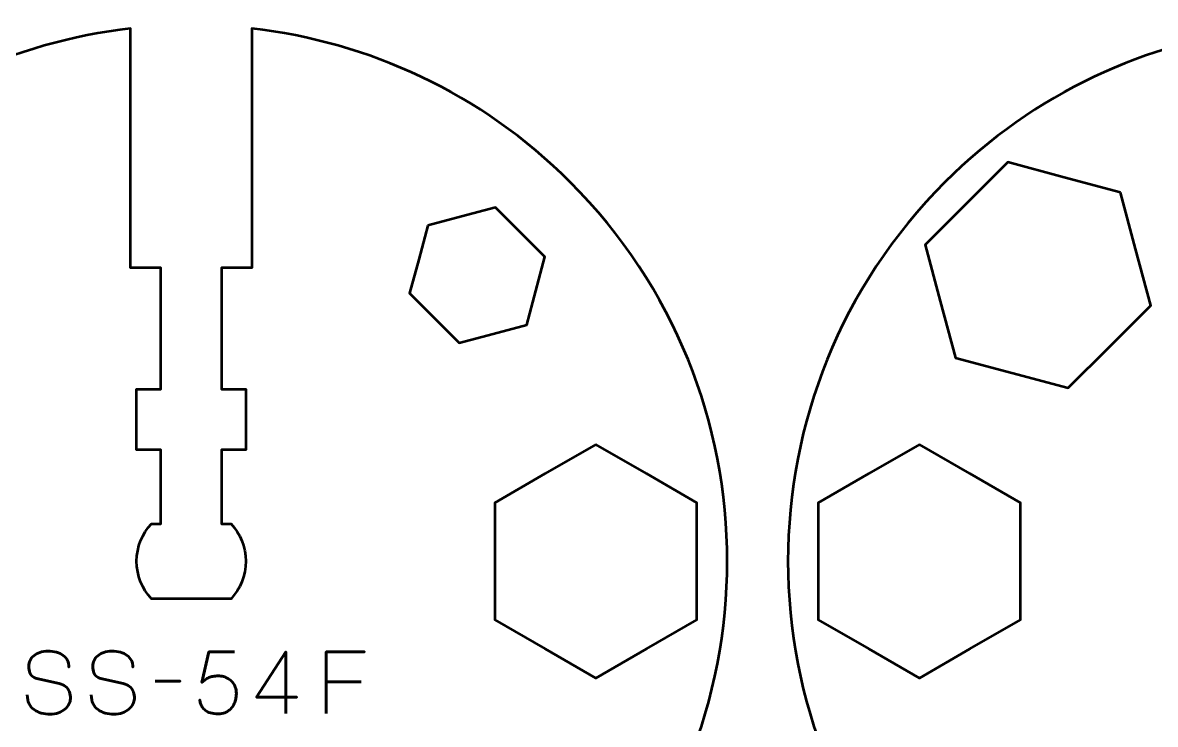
# Model space of a CAD drawing. Header units: centimetres. Extents: x -21 to 0, y -29.7 to 0.
# Drawn here: x -15.23 to -9.63, y -9.66 to -6.19 of the extents above; entities that cross this region are included whole.
import ezdxf

# ---------------------------------------------------------------- set-up
doc = ezdxf.new("R2010")
doc.units = ezdxf.units.CM
doc.header["$MEASUREMENT"] = 0
doc.layers.add('Layer 1', color=7, linetype='Continuous')

msp = doc.modelspace()

# ---------------------------------------------------------------- linework, layer by layer
at = {"layer": 'Layer 1', "color": 1, "lineweight": 53}
msp.add_open_spline([(-21.00003, -29.19995), (-21.00003, -29.19995), (-21.00003, -2.29992), (-21.00003, -2.29992), (-21.00003, -2.29992), (-21.00003, -2.21709), (-20.93286, -2.14992), (-20.85003, -2.14992), (-20.85003, -2.14992), (-20.7672, -2.14992), (-20.70003, -2.08275), (-20.70003, -1.99992), (-20.70003, -1.99992), (-20.70003, -1.91709), (-20.7672, -1.84992), (-20.85003, -1.84992), (-20.85003, -1.84992), (-20.93286, -1.84992), (-21.00003, -1.78275), (-21.00003, -1.69992), (-21.00003, -1.69992), (-21.00003, -1.61709), (-20.93286, -1.54992), (-20.85003, -1.54992), (-20.85003, -1.54992), (-20.7672, -1.54992), (-20.70003, -1.48275), (-20.70003, -1.39992), (-20.70003, -1.39992), (-20.70003, -1.31709), (-20.7672, -1.24992), (-20.85003, -1.24992), (-20.85003, -1.24992), (-20.93286, -1.24992), (-21.00003, -1.18275), (-21.00003, -1.09992), (-21.00003, -1.09992), (-21.00003, -1.09992), (-21.00003, -0.49992), (-21.00003, -0.49992), (-21.00003, -0.49992), (-21.00003, -0.22295), (-20.77694, 0.00004), (-20.49994, 0.00004), (-20.49994, 0.00004), (-20.49994, 0.00004), (-0.50008, 0.00004), (-0.50008, 0.00004), (-0.50008, 0.00004), (-0.22294, 0.00004), (0.00002, -0.22295), (0.00002, -0.49992), (0.00002, -0.49992), (0.00002, -0.49992), (0.00002, -29.19995), (0.00002, -29.19995), (0.00002, -29.19995), (0.00002, -29.47695), (-0.22294, -29.70004), (-0.50008, -29.70004), (-0.50008, -29.70004), (-0.50008, -29.70004), (-20.49994, -29.70004), (-20.49994, -29.70004), (-20.49994, -29.70004), (-20.77694, -29.70004), (-21.00003, -29.47695), (-21.00003, -29.19995)], degree=3, knots=[0, 0, 0, 0, 0.0588235, 0.0588235, 0.0588235, 0.0588235, 0.1176471, 0.1176471, 0.1176471, 0.1176471, 0.1764706, 0.1764706, 0.1764706, 0.1764706, 0.2352941, 0.2352941, 0.2352941, 0.2352941, 0.2941176, 0.2941176, 0.2941176, 0.2941176, 0.3529412, 0.3529412, 0.3529412, 0.3529412, 0.4117647, 0.4117647, 0.4117647, 0.4117647, 0.4705882, 0.4705882, 0.4705882, 0.4705882, 0.5294118, 0.5294118, 0.5294118, 0.5294118, 0.5882353, 0.5882353, 0.5882353, 0.5882353, 0.6470588, 0.6470588, 0.6470588, 0.6470588, 0.7058824, 0.7058824, 0.7058824, 0.7058824, 0.7647059, 0.7647059, 0.7647059, 0.7647059, 0.8235294, 0.8235294, 0.8235294, 0.8235294, 0.8823529, 0.8823529, 0.8823529, 0.8823529, 0.9411765, 0.9411765, 0.9411765, 0.9411765, 1, 1, 1, 1], dxfattribs=at)
at = {"layer": 'Layer 1', "color": 3, "lineweight": 53}
for points in [[(-16.27379, -6.97608), (-15.83286, -6.53515), (-15.27506, -6.28229), (-14.69999, -6.21718), (-14.69999, -6.21718), (-14.69999, -6.21718), (-14.69999, -7.39992), (-14.69999, -7.39992), (-14.69999, -7.39992), (-14.69999, -7.39992), (-14.54998, -7.39992), (-14.54998, -7.39992), (-14.54998, -7.39992), (-14.54998, -7.39992), (-14.54998, -7.99986), (-14.54998, -7.99986), (-14.54998, -7.99986), (-14.54998, -7.99986), (-14.66999, -7.99986), (-14.66999, -7.99986), (-14.66999, -7.99986), (-14.66999, -7.99986), (-14.66999, -8.29986), (-14.66999, -8.29986), (-14.66999, -8.29986), (-14.66999, -8.29986), (-14.54998, -8.29986), (-14.54998, -8.29986), (-14.54998, -8.29986), (-14.54998, -8.29986), (-14.54998, -8.66485), (-14.54998, -8.66485), (-14.54998, -8.66485), (-14.54998, -8.66485), (-14.59658, -8.66485), (-14.59658, -8.66485), (-14.59658, -8.66485), (-14.64208, -8.71318), (-14.66998, -8.77826), (-14.66998, -8.84986), (-14.66998, -8.84986), (-14.66998, -8.92145), (-14.64208, -8.98653), (-14.5966, -9.03485), (-14.5966, -9.03485), (-14.5966, -9.03485), (-14.20336, -9.03485), (-14.20336, -9.03485), (-14.20336, -9.03485), (-14.15788, -8.98653), (-14.12998, -8.92145), (-14.12998, -8.84986), (-14.12998, -8.84986), (-14.12998, -8.77826), (-14.15788, -8.71318), (-14.20338, -8.66485), (-14.20338, -8.66485), (-14.20338, -8.66485), (-14.24998, -8.66485), (-14.24998, -8.66485), (-14.24998, -8.66485), (-14.24998, -8.66485), (-14.24998, -8.29986), (-14.24998, -8.29986), (-14.24998, -8.29986), (-14.24998, -8.29986), (-14.12999, -8.29986), (-14.12999, -8.29986), (-14.12999, -8.29986), (-14.12999, -8.29986), (-14.12999, -7.99986), (-14.12999, -7.99986), (-14.12999, -7.99986), (-14.12999, -7.99986), (-14.24998, -7.99986), (-14.24998, -7.99986), (-14.24998, -7.99986), (-14.24998, -7.99986), (-14.24998, -7.39992), (-14.24998, -7.39992), (-14.24998, -7.39992), (-14.24998, -7.39992), (-14.09999, -7.39992), (-14.09999, -7.39992), (-14.09999, -7.39992), (-14.09999, -7.39992), (-14.09999, -6.21716), (-14.09999, -6.21716), (-14.09999, -6.21716), (-13.52491, -6.28224), (-12.96709, -6.53515), (-12.52613, -6.97611), (-12.52613, -6.97611), (-11.49143, -8.01081), (-11.49143, -9.68905), (-12.52613, -10.72375), (-12.52613, -10.72375), (-13.56086, -11.75848), (-15.23909, -11.75848), (-16.27379, -10.72378), (-16.27379, -10.72378), (-17.30852, -9.68905), (-17.30852, -8.01081), (-16.27379, -6.97608)], [(-10.67379, -6.97608), (-10.23286, -6.53515), (-9.67506, -6.28229), (-9.09999, -6.21718), (-9.09999, -6.21718), (-9.09999, -6.21718), (-9.09999, -7.39992), (-9.09999, -7.39992), (-9.09999, -7.39992), (-9.09999, -7.39992), (-8.94998, -7.39992), (-8.94998, -7.39992), (-8.94998, -7.39992), (-8.94998, -7.39992), (-8.94998, -7.99986), (-8.94998, -7.99986), (-8.94998, -7.99986), (-8.94998, -7.99986), (-9.06999, -7.99986), (-9.06999, -7.99986), (-9.06999, -7.99986), (-9.06999, -7.99986), (-9.06999, -8.29986), (-9.06999, -8.29986), (-9.06999, -8.29986), (-9.06999, -8.29986), (-8.94998, -8.29986), (-8.94998, -8.29986), (-8.94998, -8.29986), (-8.94998, -8.29986), (-8.94998, -8.66485), (-8.94998, -8.66485), (-8.94998, -8.66485), (-8.94998, -8.66485), (-8.99658, -8.66485), (-8.99658, -8.66485), (-8.99658, -8.66485), (-9.04208, -8.71318), (-9.06998, -8.77826), (-9.06998, -8.84986), (-9.06998, -8.84986), (-9.06998, -8.92145), (-9.04208, -8.98653), (-8.9966, -9.03485), (-8.9966, -9.03485), (-8.9966, -9.03485), (-8.60336, -9.03485), (-8.60336, -9.03485), (-8.60336, -9.03485), (-8.55788, -8.98653), (-8.52998, -8.92145), (-8.52998, -8.84986), (-8.52998, -8.84986), (-8.52998, -8.77826), (-8.55788, -8.71318), (-8.60338, -8.66485), (-8.60338, -8.66485), (-8.60338, -8.66485), (-8.64998, -8.66485), (-8.64998, -8.66485), (-8.64998, -8.66485), (-8.64998, -8.66485), (-8.64998, -8.29986), (-8.64998, -8.29986), (-8.64998, -8.29986), (-8.64998, -8.29986), (-8.52999, -8.29986), (-8.52999, -8.29986), (-8.52999, -8.29986), (-8.52999, -8.29986), (-8.52999, -7.99986), (-8.52999, -7.99986), (-8.52999, -7.99986), (-8.52999, -7.99986), (-8.64998, -7.99986), (-8.64998, -7.99986), (-8.64998, -7.99986), (-8.64998, -7.99986), (-8.64998, -7.39992), (-8.64998, -7.39992), (-8.64998, -7.39992), (-8.64998, -7.39992), (-8.49999, -7.39992), (-8.49999, -7.39992), (-8.49999, -7.39992), (-8.49999, -7.39992), (-8.49999, -6.21716), (-8.49999, -6.21716), (-8.49999, -6.21716), (-7.92491, -6.28224), (-7.36709, -6.53515), (-6.92613, -6.97611), (-6.92613, -6.97611), (-5.89143, -8.01081), (-5.89143, -9.68905), (-6.92613, -10.72375), (-6.92613, -10.72375), (-7.96086, -11.75848), (-9.63909, -11.75848), (-10.67379, -10.72378), (-10.67379, -10.72378), (-11.70852, -9.68905), (-11.70852, -8.01081), (-10.67379, -6.97608)]]:
    msp.add_open_spline(points, degree=3, knots=[0, 0, 0, 0, 0.0384615, 0.0384615, 0.0384615, 0.0384615, 0.0769231, 0.0769231, 0.0769231, 0.0769231, 0.1153846, 0.1153846, 0.1153846, 0.1153846, 0.1538462, 0.1538462, 0.1538462, 0.1538462, 0.1923077, 0.1923077, 0.1923077, 0.1923077, 0.2307692, 0.2307692, 0.2307692, 0.2307692, 0.2692308, 0.2692308, 0.2692308, 0.2692308, 0.3076923, 0.3076923, 0.3076923, 0.3076923, 0.3461538, 0.3461538, 0.3461538, 0.3461538, 0.3846154, 0.3846154, 0.3846154, 0.3846154, 0.4230769, 0.4230769, 0.4230769, 0.4230769, 0.4615385, 0.4615385, 0.4615385, 0.4615385, 0.5, 0.5, 0.5, 0.5, 0.5384615, 0.5384615, 0.5384615, 0.5384615, 0.5769231, 0.5769231, 0.5769231, 0.5769231, 0.6153846, 0.6153846, 0.6153846, 0.6153846, 0.6538462, 0.6538462, 0.6538462, 0.6538462, 0.6923077, 0.6923077, 0.6923077, 0.6923077, 0.7307692, 0.7307692, 0.7307692, 0.7307692, 0.7692308, 0.7692308, 0.7692308, 0.7692308, 0.8076923, 0.8076923, 0.8076923, 0.8076923, 0.8461538, 0.8461538, 0.8461538, 0.8461538, 0.8846154, 0.8846154, 0.8846154, 0.8846154, 0.9230769, 0.9230769, 0.9230769, 0.9230769, 0.9615385, 0.9615385, 0.9615385, 0.9615385, 1, 1, 1, 1], dxfattribs=at)
at = {"layer": 'Layer 1', "lineweight": 53}
for points in [[(-9.80595, -7.02746), (-9.80595, -7.02746), (-9.73124, -7.3063), (-9.73124, -7.3063), (-9.73124, -7.3063), (-9.73124, -7.3063), (-9.65652, -7.58514), (-9.65652, -7.58514), (-9.65652, -7.58514), (-9.65652, -7.58514), (-9.86065, -7.78926), (-9.86065, -7.78926), (-9.86065, -7.78926), (-9.86065, -7.78926), (-10.06477, -7.99339), (-10.06477, -7.99339), (-10.06477, -7.99339), (-10.06477, -7.99339), (-10.34361, -7.91867), (-10.34361, -7.91867), (-10.34361, -7.91867), (-10.34361, -7.91867), (-10.62245, -7.84396), (-10.62245, -7.84396), (-10.62245, -7.84396), (-10.62245, -7.84396), (-10.69716, -7.56512), (-10.69716, -7.56512), (-10.69716, -7.56512), (-10.69716, -7.56512), (-10.77188, -7.28628), (-10.77188, -7.28628), (-10.77188, -7.28628), (-10.77188, -7.28628), (-10.56775, -7.08216), (-10.56775, -7.08216), (-10.56775, -7.08216), (-10.56775, -7.08216), (-10.36363, -6.87803), (-10.36363, -6.87803), (-10.36363, -6.87803), (-10.36363, -6.87803), (-10.08479, -6.95275), (-10.08479, -6.95275), (-10.08479, -6.95275), (-10.08479, -6.95275), (-9.80595, -7.02746), (-9.80595, -7.02746)], [(-13.23072, -7.19077), (-13.23072, -7.19077), (-13.06342, -7.14594), (-13.06342, -7.14594), (-13.06342, -7.14594), (-13.06342, -7.14594), (-12.89612, -7.10111), (-12.89612, -7.10111), (-12.89612, -7.10111), (-12.89612, -7.10111), (-12.77364, -7.22358), (-12.77364, -7.22358), (-12.77364, -7.22358), (-12.77364, -7.22358), (-12.65117, -7.34606), (-12.65117, -7.34606), (-12.65117, -7.34606), (-12.65117, -7.34606), (-12.696, -7.51336), (-12.696, -7.51336), (-12.696, -7.51336), (-12.696, -7.51336), (-12.74083, -7.68066), (-12.74083, -7.68066), (-12.74083, -7.68066), (-12.74083, -7.68066), (-12.90813, -7.72549), (-12.90813, -7.72549), (-12.90813, -7.72549), (-12.90813, -7.72549), (-13.07543, -7.77032), (-13.07543, -7.77032), (-13.07543, -7.77032), (-13.07543, -7.77032), (-13.19791, -7.64785), (-13.19791, -7.64785), (-13.19791, -7.64785), (-13.19791, -7.64785), (-13.32038, -7.52537), (-13.32038, -7.52537), (-13.32038, -7.52537), (-13.32038, -7.52537), (-13.27555, -7.35807), (-13.27555, -7.35807), (-13.27555, -7.35807), (-13.27555, -7.35807), (-13.23072, -7.19077), (-13.23072, -7.19077)], [(-12.39999, -8.27257), (-12.39999, -8.27257), (-12.14999, -8.41691), (-12.14999, -8.41691), (-12.14999, -8.41691), (-12.14999, -8.41691), (-11.89999, -8.56125), (-11.89999, -8.56125), (-11.89999, -8.56125), (-11.89999, -8.56125), (-11.89999, -8.84992), (-11.89999, -8.84992), (-11.89999, -8.84992), (-11.89999, -8.84992), (-11.89999, -9.1386), (-11.89999, -9.1386), (-11.89999, -9.1386), (-11.89999, -9.1386), (-12.14999, -9.28294), (-12.14999, -9.28294), (-12.14999, -9.28294), (-12.14999, -9.28294), (-12.39999, -9.42727), (-12.39999, -9.42727), (-12.39999, -9.42727), (-12.39999, -9.42727), (-12.64998, -9.28294), (-12.64998, -9.28294), (-12.64998, -9.28294), (-12.64998, -9.28294), (-12.89999, -9.1386), (-12.89999, -9.1386), (-12.89999, -9.1386), (-12.89999, -9.1386), (-12.89999, -8.84992), (-12.89999, -8.84992), (-12.89999, -8.84992), (-12.89999, -8.84992), (-12.89999, -8.56125), (-12.89999, -8.56125), (-12.89999, -8.56125), (-12.89999, -8.56125), (-12.64998, -8.41691), (-12.64998, -8.41691), (-12.64998, -8.41691), (-12.64998, -8.41691), (-12.39999, -8.27257), (-12.39999, -8.27257)], [(-10.79999, -8.27257), (-10.79999, -8.27257), (-10.54999, -8.41691), (-10.54999, -8.41691), (-10.54999, -8.41691), (-10.54999, -8.41691), (-10.29999, -8.56125), (-10.29999, -8.56125), (-10.29999, -8.56125), (-10.29999, -8.56125), (-10.29999, -8.84992), (-10.29999, -8.84992), (-10.29999, -8.84992), (-10.29999, -8.84992), (-10.29999, -9.1386), (-10.29999, -9.1386), (-10.29999, -9.1386), (-10.29999, -9.1386), (-10.54999, -9.28294), (-10.54999, -9.28294), (-10.54999, -9.28294), (-10.54999, -9.28294), (-10.79999, -9.42727), (-10.79999, -9.42727), (-10.79999, -9.42727), (-10.79999, -9.42727), (-11.04998, -9.28294), (-11.04998, -9.28294), (-11.04998, -9.28294), (-11.04998, -9.28294), (-11.29999, -9.1386), (-11.29999, -9.1386), (-11.29999, -9.1386), (-11.29999, -9.1386), (-11.29999, -8.84992), (-11.29999, -8.84992), (-11.29999, -8.84992), (-11.29999, -8.84992), (-11.29999, -8.56125), (-11.29999, -8.56125), (-11.29999, -8.56125), (-11.29999, -8.56125), (-11.04998, -8.41691), (-11.04998, -8.41691), (-11.04998, -8.41691), (-11.04998, -8.41691), (-10.79999, -8.27257), (-10.79999, -8.27257)]]:
    msp.add_open_spline(points, degree=3, knots=[0, 0, 0, 0, 0.0833333, 0.0833333, 0.0833333, 0.0833333, 0.1666667, 0.1666667, 0.1666667, 0.1666667, 0.25, 0.25, 0.25, 0.25, 0.3333333, 0.3333333, 0.3333333, 0.3333333, 0.4166667, 0.4166667, 0.4166667, 0.4166667, 0.5, 0.5, 0.5, 0.5, 0.5833333, 0.5833333, 0.5833333, 0.5833333, 0.6666667, 0.6666667, 0.6666667, 0.6666667, 0.75, 0.75, 0.75, 0.75, 0.8333333, 0.8333333, 0.8333333, 0.8333333, 0.9166667, 0.9166667, 0.9166667, 0.9166667, 1, 1, 1, 1], dxfattribs=at)
at = {"layer": 'Layer 1', "color": 5, "lineweight": 53}
for points, knots in [([(-15.2107, -9.51048), (-15.21056, -9.52735), (-15.2076, -9.54181), (-15.20167, -9.55388), (-15.20167, -9.55388), (-15.19581, -9.56587), (-15.18763, -9.57568), (-15.17733, -9.5833), (-15.17733, -9.5833), (-15.16696, -9.59085), (-15.15503, -9.59642), (-15.14156, -9.60002), (-15.14156, -9.60002), (-15.12815, -9.60355), (-15.11376, -9.60531), (-15.09852, -9.60531), (-15.09852, -9.60531), (-15.08314, -9.60524), (-15.06931, -9.60298), (-15.05696, -9.59868), (-15.05696, -9.59868), (-15.04468, -9.59437), (-15.03417, -9.58859), (-15.02535, -9.58132), (-15.02535, -9.58132), (-15.0166, -9.57405), (-15.00983, -9.56594), (-15.00503, -9.55691), (-15.00503, -9.55691), (-15.00023, -9.54788), (-14.99769, -9.53864), (-14.99734, -9.52911), (-14.99734, -9.52911), (-14.99692, -9.51662), (-14.99875, -9.50519), (-15.00277, -9.49489), (-15.00277, -9.49489), (-15.0068, -9.48459), (-15.01301, -9.47598), (-15.0214, -9.46893), (-15.0214, -9.46893), (-15.02973, -9.46187), (-15.04024, -9.45693), (-15.0528, -9.45418), (-15.0528, -9.45418), (-15.0528, -9.45418), (-15.15651, -9.43174), (-15.15651, -9.43174), (-15.15651, -9.43174), (-15.16625, -9.4297), (-15.17465, -9.42624), (-15.18156, -9.42144), (-15.18156, -9.42144), (-15.18848, -9.41658), (-15.19384, -9.40987), (-15.19751, -9.40126), (-15.19751, -9.40126), (-15.20118, -9.39273), (-15.20308, -9.38186), (-15.20308, -9.36867), (-15.20308, -9.36867), (-15.20308, -9.35865), (-15.20103, -9.3492), (-15.19687, -9.34031), (-15.19687, -9.34031), (-15.19278, -9.33142), (-15.18671, -9.32358), (-15.17874, -9.31667), (-15.17874, -9.31667), (-15.17077, -9.30983), (-15.16089, -9.30446), (-15.14918, -9.30058), (-15.14918, -9.30058), (-15.13739, -9.29663), (-15.12392, -9.29466), (-15.10868, -9.29459), (-15.10868, -9.29459), (-15.09337, -9.29459), (-15.07933, -9.29635), (-15.06649, -9.29988), (-15.06649, -9.29988), (-15.05372, -9.30341), (-15.04264, -9.30849), (-15.03333, -9.31526), (-15.03333, -9.31526), (-15.02401, -9.32203), (-15.01682, -9.33036), (-15.01188, -9.34009), (-15.01188, -9.34009), (-15.00694, -9.3499), (-15.00461, -9.36112), (-15.00496, -9.37375), (-15.00496, -9.37375), (-15.00461, -9.36112), (-15.00694, -9.3499), (-15.01188, -9.34009), (-15.01188, -9.34009), (-15.01682, -9.33036), (-15.02401, -9.32203), (-15.03333, -9.31526), (-15.03333, -9.31526), (-15.04264, -9.30849), (-15.05372, -9.30341), (-15.06649, -9.29988), (-15.06649, -9.29988), (-15.07933, -9.29635), (-15.09337, -9.29459), (-15.10868, -9.29459), (-15.10868, -9.29459), (-15.12392, -9.29466), (-15.13739, -9.29663), (-15.14918, -9.30058), (-15.14918, -9.30058), (-15.16089, -9.30446), (-15.17077, -9.30983), (-15.17874, -9.31667), (-15.17874, -9.31667), (-15.18671, -9.32358), (-15.19278, -9.33142), (-15.19687, -9.34031), (-15.19687, -9.34031), (-15.20103, -9.3492), (-15.20308, -9.35865), (-15.20308, -9.36867), (-15.20308, -9.36867), (-15.20308, -9.38186), (-15.20125, -9.39273), (-15.19772, -9.40119), (-15.19772, -9.40119), (-15.19412, -9.40973), (-15.18883, -9.41636), (-15.18191, -9.42123), (-15.18191, -9.42123), (-15.175, -9.42603), (-15.16653, -9.42956), (-15.15651, -9.43174), (-15.15651, -9.43174), (-15.15651, -9.43174), (-15.0528, -9.45418), (-15.0528, -9.45418), (-15.0528, -9.45418), (-15.03996, -9.45693), (-15.02937, -9.46187), (-15.02105, -9.46893), (-15.02105, -9.46893), (-15.01265, -9.47598), (-15.00651, -9.48459), (-15.00256, -9.49489), (-15.00256, -9.49489), (-14.99868, -9.50519), (-14.99692, -9.51662), (-14.99734, -9.52911), (-14.99734, -9.52911), (-14.99769, -9.53864), (-15.00023, -9.54788), (-15.00503, -9.55691), (-15.00503, -9.55691), (-15.00983, -9.56594), (-15.0166, -9.57405), (-15.02535, -9.58132), (-15.02535, -9.58132), (-15.03417, -9.58859), (-15.04468, -9.59437), (-15.05696, -9.59868), (-15.05696, -9.59868), (-15.06931, -9.60298), (-15.08314, -9.60524), (-15.09852, -9.60531), (-15.09852, -9.60531), (-15.11376, -9.60531), (-15.12815, -9.60355), (-15.14156, -9.60002), (-15.14156, -9.60002), (-15.15503, -9.59642), (-15.16696, -9.59085), (-15.17733, -9.5833), (-15.17733, -9.5833), (-15.18763, -9.57568), (-15.19581, -9.56587), (-15.20167, -9.55388), (-15.20167, -9.55388), (-15.2076, -9.54181), (-15.21056, -9.52735), (-15.2107, -9.51048)], [0, 0, 0, 0, 0.0217391, 0.0217391, 0.0217391, 0.0217391, 0.0434783, 0.0434783, 0.0434783, 0.0434783, 0.0652174, 0.0652174, 0.0652174, 0.0652174, 0.0869565, 0.0869565, 0.0869565, 0.0869565, 0.1086957, 0.1086957, 0.1086957, 0.1086957, 0.1304348, 0.1304348, 0.1304348, 0.1304348, 0.1521739, 0.1521739, 0.1521739, 0.1521739, 0.173913, 0.173913, 0.173913, 0.173913, 0.1956522, 0.1956522, 0.1956522, 0.1956522, 0.2173913, 0.2173913, 0.2173913, 0.2173913, 0.2391304, 0.2391304, 0.2391304, 0.2391304, 0.2608696, 0.2608696, 0.2608696, 0.2608696, 0.2826087, 0.2826087, 0.2826087, 0.2826087, 0.3043478, 0.3043478, 0.3043478, 0.3043478, 0.326087, 0.326087, 0.326087, 0.326087, 0.3478261, 0.3478261, 0.3478261, 0.3478261, 0.3695652, 0.3695652, 0.3695652, 0.3695652, 0.3913043, 0.3913043, 0.3913043, 0.3913043, 0.4130435, 0.4130435, 0.4130435, 0.4130435, 0.4347826, 0.4347826, 0.4347826, 0.4347826, 0.4565217, 0.4565217, 0.4565217, 0.4565217, 0.4782609, 0.4782609, 0.4782609, 0.4782609, 0.5, 0.5, 0.5, 0.5, 0.5217391, 0.5217391, 0.5217391, 0.5217391, 0.5434783, 0.5434783, 0.5434783, 0.5434783, 0.5652174, 0.5652174, 0.5652174, 0.5652174, 0.5869565, 0.5869565, 0.5869565, 0.5869565, 0.6086957, 0.6086957, 0.6086957, 0.6086957, 0.6304348, 0.6304348, 0.6304348, 0.6304348, 0.6521739, 0.6521739, 0.6521739, 0.6521739, 0.673913, 0.673913, 0.673913, 0.673913, 0.6956522, 0.6956522, 0.6956522, 0.6956522, 0.7173913, 0.7173913, 0.7173913, 0.7173913, 0.7391304, 0.7391304, 0.7391304, 0.7391304, 0.7608696, 0.7608696, 0.7608696, 0.7608696, 0.7826087, 0.7826087, 0.7826087, 0.7826087, 0.8043478, 0.8043478, 0.8043478, 0.8043478, 0.826087, 0.826087, 0.826087, 0.826087, 0.8478261, 0.8478261, 0.8478261, 0.8478261, 0.8695652, 0.8695652, 0.8695652, 0.8695652, 0.8913043, 0.8913043, 0.8913043, 0.8913043, 0.9130435, 0.9130435, 0.9130435, 0.9130435, 0.9347826, 0.9347826, 0.9347826, 0.9347826, 0.9565217, 0.9565217, 0.9565217, 0.9565217, 0.9782609, 0.9782609, 0.9782609, 0.9782609, 1, 1, 1, 1]), ([(-14.89447, -9.51048), (-14.89433, -9.52735), (-14.89137, -9.54181), (-14.88544, -9.55388), (-14.88544, -9.55388), (-14.87958, -9.56587), (-14.8714, -9.57568), (-14.8611, -9.5833), (-14.8611, -9.5833), (-14.85073, -9.59085), (-14.8388, -9.59642), (-14.82533, -9.60002), (-14.82533, -9.60002), (-14.81192, -9.60355), (-14.79753, -9.60531), (-14.78229, -9.60531), (-14.78229, -9.60531), (-14.76691, -9.60524), (-14.75308, -9.60298), (-14.74073, -9.59868), (-14.74073, -9.59868), (-14.72845, -9.59437), (-14.71794, -9.58859), (-14.70912, -9.58132), (-14.70912, -9.58132), (-14.70037, -9.57405), (-14.6936, -9.56594), (-14.6888, -9.55691), (-14.6888, -9.55691), (-14.684, -9.54788), (-14.68146, -9.53864), (-14.68111, -9.52911), (-14.68111, -9.52911), (-14.68069, -9.51662), (-14.68252, -9.50519), (-14.68654, -9.49489), (-14.68654, -9.49489), (-14.69057, -9.48459), (-14.69678, -9.47598), (-14.70517, -9.46893), (-14.70517, -9.46893), (-14.7135, -9.46187), (-14.72401, -9.45693), (-14.73657, -9.45418), (-14.73657, -9.45418), (-14.73657, -9.45418), (-14.84028, -9.43174), (-14.84028, -9.43174), (-14.84028, -9.43174), (-14.85002, -9.4297), (-14.85842, -9.42624), (-14.86533, -9.42144), (-14.86533, -9.42144), (-14.87225, -9.41658), (-14.87761, -9.40987), (-14.88128, -9.40126), (-14.88128, -9.40126), (-14.88495, -9.39273), (-14.88685, -9.38186), (-14.88685, -9.36867), (-14.88685, -9.36867), (-14.88685, -9.35865), (-14.8848, -9.3492), (-14.88064, -9.34031), (-14.88064, -9.34031), (-14.87655, -9.33142), (-14.87048, -9.32358), (-14.86251, -9.31667), (-14.86251, -9.31667), (-14.85454, -9.30983), (-14.84466, -9.30446), (-14.83295, -9.30058), (-14.83295, -9.30058), (-14.82116, -9.29663), (-14.80769, -9.29466), (-14.79245, -9.29459), (-14.79245, -9.29459), (-14.77714, -9.29459), (-14.7631, -9.29635), (-14.75026, -9.29988), (-14.75026, -9.29988), (-14.73749, -9.30341), (-14.72641, -9.30849), (-14.7171, -9.31526), (-14.7171, -9.31526), (-14.70778, -9.32203), (-14.70059, -9.33036), (-14.69565, -9.34009), (-14.69565, -9.34009), (-14.69071, -9.3499), (-14.68838, -9.36112), (-14.68873, -9.37375), (-14.68873, -9.37375), (-14.68838, -9.36112), (-14.69071, -9.3499), (-14.69565, -9.34009), (-14.69565, -9.34009), (-14.70059, -9.33036), (-14.70778, -9.32203), (-14.7171, -9.31526), (-14.7171, -9.31526), (-14.72641, -9.30849), (-14.73749, -9.30341), (-14.75026, -9.29988), (-14.75026, -9.29988), (-14.7631, -9.29635), (-14.77714, -9.29459), (-14.79245, -9.29459), (-14.79245, -9.29459), (-14.80769, -9.29466), (-14.82116, -9.29663), (-14.83295, -9.30058), (-14.83295, -9.30058), (-14.84466, -9.30446), (-14.85454, -9.30983), (-14.86251, -9.31667), (-14.86251, -9.31667), (-14.87048, -9.32358), (-14.87655, -9.33142), (-14.88064, -9.34031), (-14.88064, -9.34031), (-14.8848, -9.3492), (-14.88685, -9.35865), (-14.88685, -9.36867), (-14.88685, -9.36867), (-14.88685, -9.38186), (-14.88502, -9.39273), (-14.88149, -9.40119), (-14.88149, -9.40119), (-14.87789, -9.40973), (-14.8726, -9.41636), (-14.86568, -9.42123), (-14.86568, -9.42123), (-14.85877, -9.42603), (-14.8503, -9.42956), (-14.84028, -9.43174), (-14.84028, -9.43174), (-14.84028, -9.43174), (-14.73657, -9.45418), (-14.73657, -9.45418), (-14.73657, -9.45418), (-14.72373, -9.45693), (-14.71314, -9.46187), (-14.70482, -9.46893), (-14.70482, -9.46893), (-14.69642, -9.47598), (-14.69028, -9.48459), (-14.68633, -9.49489), (-14.68633, -9.49489), (-14.68245, -9.50519), (-14.68069, -9.51662), (-14.68111, -9.52911), (-14.68111, -9.52911), (-14.68146, -9.53864), (-14.684, -9.54788), (-14.6888, -9.55691), (-14.6888, -9.55691), (-14.6936, -9.56594), (-14.70037, -9.57405), (-14.70912, -9.58132), (-14.70912, -9.58132), (-14.71794, -9.58859), (-14.72845, -9.59437), (-14.74073, -9.59868), (-14.74073, -9.59868), (-14.75308, -9.60298), (-14.76691, -9.60524), (-14.78229, -9.60531), (-14.78229, -9.60531), (-14.79753, -9.60531), (-14.81192, -9.60355), (-14.82533, -9.60002), (-14.82533, -9.60002), (-14.8388, -9.59642), (-14.85073, -9.59085), (-14.8611, -9.5833), (-14.8611, -9.5833), (-14.8714, -9.57568), (-14.87958, -9.56587), (-14.88544, -9.55388), (-14.88544, -9.55388), (-14.89137, -9.54181), (-14.89433, -9.52735), (-14.89447, -9.51048)], [0, 0, 0, 0, 0.0217391, 0.0217391, 0.0217391, 0.0217391, 0.0434783, 0.0434783, 0.0434783, 0.0434783, 0.0652174, 0.0652174, 0.0652174, 0.0652174, 0.0869565, 0.0869565, 0.0869565, 0.0869565, 0.1086957, 0.1086957, 0.1086957, 0.1086957, 0.1304348, 0.1304348, 0.1304348, 0.1304348, 0.1521739, 0.1521739, 0.1521739, 0.1521739, 0.173913, 0.173913, 0.173913, 0.173913, 0.1956522, 0.1956522, 0.1956522, 0.1956522, 0.2173913, 0.2173913, 0.2173913, 0.2173913, 0.2391304, 0.2391304, 0.2391304, 0.2391304, 0.2608696, 0.2608696, 0.2608696, 0.2608696, 0.2826087, 0.2826087, 0.2826087, 0.2826087, 0.3043478, 0.3043478, 0.3043478, 0.3043478, 0.326087, 0.326087, 0.326087, 0.326087, 0.3478261, 0.3478261, 0.3478261, 0.3478261, 0.3695652, 0.3695652, 0.3695652, 0.3695652, 0.3913043, 0.3913043, 0.3913043, 0.3913043, 0.4130435, 0.4130435, 0.4130435, 0.4130435, 0.4347826, 0.4347826, 0.4347826, 0.4347826, 0.4565217, 0.4565217, 0.4565217, 0.4565217, 0.4782609, 0.4782609, 0.4782609, 0.4782609, 0.5, 0.5, 0.5, 0.5, 0.5217391, 0.5217391, 0.5217391, 0.5217391, 0.5434783, 0.5434783, 0.5434783, 0.5434783, 0.5652174, 0.5652174, 0.5652174, 0.5652174, 0.5869565, 0.5869565, 0.5869565, 0.5869565, 0.6086957, 0.6086957, 0.6086957, 0.6086957, 0.6304348, 0.6304348, 0.6304348, 0.6304348, 0.6521739, 0.6521739, 0.6521739, 0.6521739, 0.673913, 0.673913, 0.673913, 0.673913, 0.6956522, 0.6956522, 0.6956522, 0.6956522, 0.7173913, 0.7173913, 0.7173913, 0.7173913, 0.7391304, 0.7391304, 0.7391304, 0.7391304, 0.7608696, 0.7608696, 0.7608696, 0.7608696, 0.7826087, 0.7826087, 0.7826087, 0.7826087, 0.8043478, 0.8043478, 0.8043478, 0.8043478, 0.826087, 0.826087, 0.826087, 0.826087, 0.8478261, 0.8478261, 0.8478261, 0.8478261, 0.8695652, 0.8695652, 0.8695652, 0.8695652, 0.8913043, 0.8913043, 0.8913043, 0.8913043, 0.9130435, 0.9130435, 0.9130435, 0.9130435, 0.9347826, 0.9347826, 0.9347826, 0.9347826, 0.9565217, 0.9565217, 0.9565217, 0.9565217, 0.9782609, 0.9782609, 0.9782609, 0.9782609, 1, 1, 1, 1]), ([(-14.18666, -9.29755), (-14.18666, -9.29755), (-14.31366, -9.29755), (-14.31366, -9.29755), (-14.31366, -9.29755), (-14.31366, -9.29755), (-14.34753, -9.4491), (-14.34753, -9.4491), (-14.34753, -9.4491), (-14.3416, -9.44402), (-14.33596, -9.43944), (-14.33052, -9.43541), (-14.33052, -9.43541), (-14.32516, -9.43139), (-14.31952, -9.42801), (-14.31352, -9.42518), (-14.31352, -9.42518), (-14.30759, -9.42236), (-14.30082, -9.42024), (-14.2932, -9.41876), (-14.2932, -9.41876), (-14.28565, -9.41728), (-14.27662, -9.4165), (-14.26625, -9.4165), (-14.26625, -9.4165), (-14.25778, -9.4165), (-14.24931, -9.41763), (-14.24085, -9.41996), (-14.24085, -9.41996), (-14.23238, -9.42222), (-14.22434, -9.42568), (-14.21672, -9.43026), (-14.21672, -9.43026), (-14.20903, -9.43492), (-14.20225, -9.44071), (-14.19633, -9.44769), (-14.19633, -9.44769), (-14.19033, -9.45468), (-14.1856, -9.46286), (-14.18222, -9.47224), (-14.18222, -9.47224), (-14.17876, -9.48163), (-14.177, -9.49228), (-14.17693, -9.50413), (-14.17693, -9.50413), (-14.17685, -9.50851), (-14.17735, -9.51401), (-14.17834, -9.5205), (-14.17834, -9.5205), (-14.17925, -9.52699), (-14.18095, -9.53405), (-14.18335, -9.54153), (-14.18335, -9.54153), (-14.18574, -9.54901), (-14.18913, -9.55642), (-14.19343, -9.56375), (-14.19343, -9.56375), (-14.19774, -9.57109), (-14.20324, -9.57779), (-14.20987, -9.58386), (-14.20987, -9.58386), (-14.21651, -9.58993), (-14.22455, -9.5948), (-14.23393, -9.59847), (-14.23393, -9.59847), (-14.24339, -9.60206), (-14.25447, -9.60397), (-14.26709, -9.60404), (-14.26709, -9.60404), (-14.28219, -9.60397), (-14.29489, -9.60235), (-14.30519, -9.59931), (-14.30519, -9.59931), (-14.3155, -9.59621), (-14.32389, -9.59219), (-14.33038, -9.58711), (-14.33038, -9.58711), (-14.33694, -9.58203), (-14.34202, -9.57645), (-14.34569, -9.57039), (-14.34569, -9.57039), (-14.34936, -9.56432), (-14.35211, -9.55825), (-14.35395, -9.55218), (-14.35395, -9.55218), (-14.35578, -9.54611), (-14.35719, -9.54054), (-14.35811, -9.53546), (-14.35811, -9.53546), (-14.35719, -9.54054), (-14.35578, -9.54611), (-14.35395, -9.55218), (-14.35395, -9.55218), (-14.35211, -9.55825), (-14.34936, -9.56432), (-14.34569, -9.57039), (-14.34569, -9.57039), (-14.34202, -9.57645), (-14.33694, -9.58203), (-14.33038, -9.58711), (-14.33038, -9.58711), (-14.32389, -9.59219), (-14.3155, -9.59621), (-14.30519, -9.59931), (-14.30519, -9.59931), (-14.29489, -9.60235), (-14.28219, -9.60397), (-14.26709, -9.60404), (-14.26709, -9.60404), (-14.25447, -9.60397), (-14.24339, -9.60206), (-14.23393, -9.59847), (-14.23393, -9.59847), (-14.22455, -9.5948), (-14.21651, -9.58993), (-14.20987, -9.58386), (-14.20987, -9.58386), (-14.20324, -9.57779), (-14.19774, -9.57109), (-14.19343, -9.56375), (-14.19343, -9.56375), (-14.18913, -9.55642), (-14.18574, -9.54901), (-14.18335, -9.54153), (-14.18335, -9.54153), (-14.18095, -9.53405), (-14.17925, -9.52699), (-14.17834, -9.5205), (-14.17834, -9.5205), (-14.17735, -9.51401), (-14.17685, -9.50851), (-14.17693, -9.50413), (-14.17693, -9.50413), (-14.177, -9.49228), (-14.17876, -9.48163), (-14.18222, -9.47224), (-14.18222, -9.47224), (-14.1856, -9.46286), (-14.19033, -9.45468), (-14.19633, -9.44769), (-14.19633, -9.44769), (-14.20225, -9.44071), (-14.20903, -9.43492), (-14.21672, -9.43026), (-14.21672, -9.43026), (-14.22434, -9.42568), (-14.23238, -9.42222), (-14.24085, -9.41996), (-14.24085, -9.41996), (-14.24931, -9.41763), (-14.25778, -9.4165), (-14.26625, -9.4165), (-14.26625, -9.4165), (-14.27662, -9.4165), (-14.28565, -9.41728), (-14.2932, -9.41876), (-14.2932, -9.41876), (-14.30082, -9.42024), (-14.30759, -9.42236), (-14.31352, -9.42518), (-14.31352, -9.42518), (-14.31952, -9.42801), (-14.32516, -9.43139), (-14.33052, -9.43541), (-14.33052, -9.43541), (-14.33596, -9.43944), (-14.3416, -9.44402), (-14.34753, -9.4491), (-14.34753, -9.4491), (-14.34753, -9.4491), (-14.31366, -9.29755), (-14.31366, -9.29755), (-14.31366, -9.29755), (-14.31366, -9.29755), (-14.18666, -9.29755), (-14.18666, -9.29755)], [0, 0, 0, 0, 0.0227273, 0.0227273, 0.0227273, 0.0227273, 0.0454545, 0.0454545, 0.0454545, 0.0454545, 0.0681818, 0.0681818, 0.0681818, 0.0681818, 0.0909091, 0.0909091, 0.0909091, 0.0909091, 0.1136364, 0.1136364, 0.1136364, 0.1136364, 0.1363636, 0.1363636, 0.1363636, 0.1363636, 0.1590909, 0.1590909, 0.1590909, 0.1590909, 0.1818182, 0.1818182, 0.1818182, 0.1818182, 0.2045455, 0.2045455, 0.2045455, 0.2045455, 0.2272727, 0.2272727, 0.2272727, 0.2272727, 0.25, 0.25, 0.25, 0.25, 0.2727273, 0.2727273, 0.2727273, 0.2727273, 0.2954545, 0.2954545, 0.2954545, 0.2954545, 0.3181818, 0.3181818, 0.3181818, 0.3181818, 0.3409091, 0.3409091, 0.3409091, 0.3409091, 0.3636364, 0.3636364, 0.3636364, 0.3636364, 0.3863636, 0.3863636, 0.3863636, 0.3863636, 0.4090909, 0.4090909, 0.4090909, 0.4090909, 0.4318182, 0.4318182, 0.4318182, 0.4318182, 0.4545455, 0.4545455, 0.4545455, 0.4545455, 0.4772727, 0.4772727, 0.4772727, 0.4772727, 0.5, 0.5, 0.5, 0.5, 0.5227273, 0.5227273, 0.5227273, 0.5227273, 0.5454545, 0.5454545, 0.5454545, 0.5454545, 0.5681818, 0.5681818, 0.5681818, 0.5681818, 0.5909091, 0.5909091, 0.5909091, 0.5909091, 0.6136364, 0.6136364, 0.6136364, 0.6136364, 0.6363636, 0.6363636, 0.6363636, 0.6363636, 0.6590909, 0.6590909, 0.6590909, 0.6590909, 0.6818182, 0.6818182, 0.6818182, 0.6818182, 0.7045455, 0.7045455, 0.7045455, 0.7045455, 0.7272727, 0.7272727, 0.7272727, 0.7272727, 0.75, 0.75, 0.75, 0.75, 0.7727273, 0.7727273, 0.7727273, 0.7727273, 0.7954545, 0.7954545, 0.7954545, 0.7954545, 0.8181818, 0.8181818, 0.8181818, 0.8181818, 0.8409091, 0.8409091, 0.8409091, 0.8409091, 0.8636364, 0.8636364, 0.8636364, 0.8636364, 0.8863636, 0.8863636, 0.8863636, 0.8863636, 0.9090909, 0.9090909, 0.9090909, 0.9090909, 0.9318182, 0.9318182, 0.9318182, 0.9318182, 0.9545455, 0.9545455, 0.9545455, 0.9545455, 0.9772727, 0.9772727, 0.9772727, 0.9772727, 1, 1, 1, 1]), ([(-13.93309, -9.60277), (-13.93309, -9.60277), (-13.93309, -9.29755), (-13.93309, -9.29755), (-13.93309, -9.29755), (-13.93309, -9.29755), (-14.07702, -9.52149), (-14.07702, -9.52149), (-14.07702, -9.52149), (-14.07702, -9.52149), (-13.8789, -9.52149), (-13.8789, -9.52149), (-13.8789, -9.52149), (-13.8789, -9.52149), (-14.07702, -9.52149), (-14.07702, -9.52149), (-14.07702, -9.52149), (-14.07702, -9.52149), (-13.93309, -9.29755), (-13.93309, -9.29755), (-13.93309, -9.29755), (-13.93309, -9.29755), (-13.93309, -9.60277), (-13.93309, -9.60277)], [0, 0, 0, 0, 0.1666667, 0.1666667, 0.1666667, 0.1666667, 0.3333333, 0.3333333, 0.3333333, 0.3333333, 0.5, 0.5, 0.5, 0.5, 0.6666667, 0.6666667, 0.6666667, 0.6666667, 0.8333333, 0.8333333, 0.8333333, 0.8333333, 1, 1, 1, 1]), ([(-13.73243, -9.60277), (-13.73243, -9.60277), (-13.73243, -9.29755), (-13.73243, -9.29755), (-13.73243, -9.29755), (-13.73243, -9.29755), (-13.5432, -9.29755), (-13.5432, -9.29755), (-13.5432, -9.29755), (-13.5432, -9.29755), (-13.73243, -9.29755), (-13.73243, -9.29755), (-13.73243, -9.29755), (-13.73243, -9.29755), (-13.73243, -9.60277), (-13.73243, -9.60277)], [0, 0, 0, 0, 0.25, 0.25, 0.25, 0.25, 0.5, 0.5, 0.5, 0.5, 0.75, 0.75, 0.75, 0.75, 1, 1, 1, 1]), ([(-14.57824, -9.44317), (-14.57824, -9.44317), (-14.45505, -9.44317), (-14.45505, -9.44317), (-14.45505, -9.44317), (-14.45505, -9.44317), (-14.57824, -9.44317), (-14.57824, -9.44317)], [0, 0, 0, 0, 0.5, 0.5, 0.5, 0.5, 1, 1, 1, 1]), ([(-13.56056, -9.44571), (-13.56056, -9.44571), (-13.73243, -9.44571), (-13.73243, -9.44571), (-13.73243, -9.44571), (-13.73243, -9.44571), (-13.56056, -9.44571), (-13.56056, -9.44571)], [0, 0, 0, 0, 0.5, 0.5, 0.5, 0.5, 1, 1, 1, 1])]:
    msp.add_open_spline(points, degree=3, knots=knots, dxfattribs=at)

doc.saveas('drawing.dxf')
